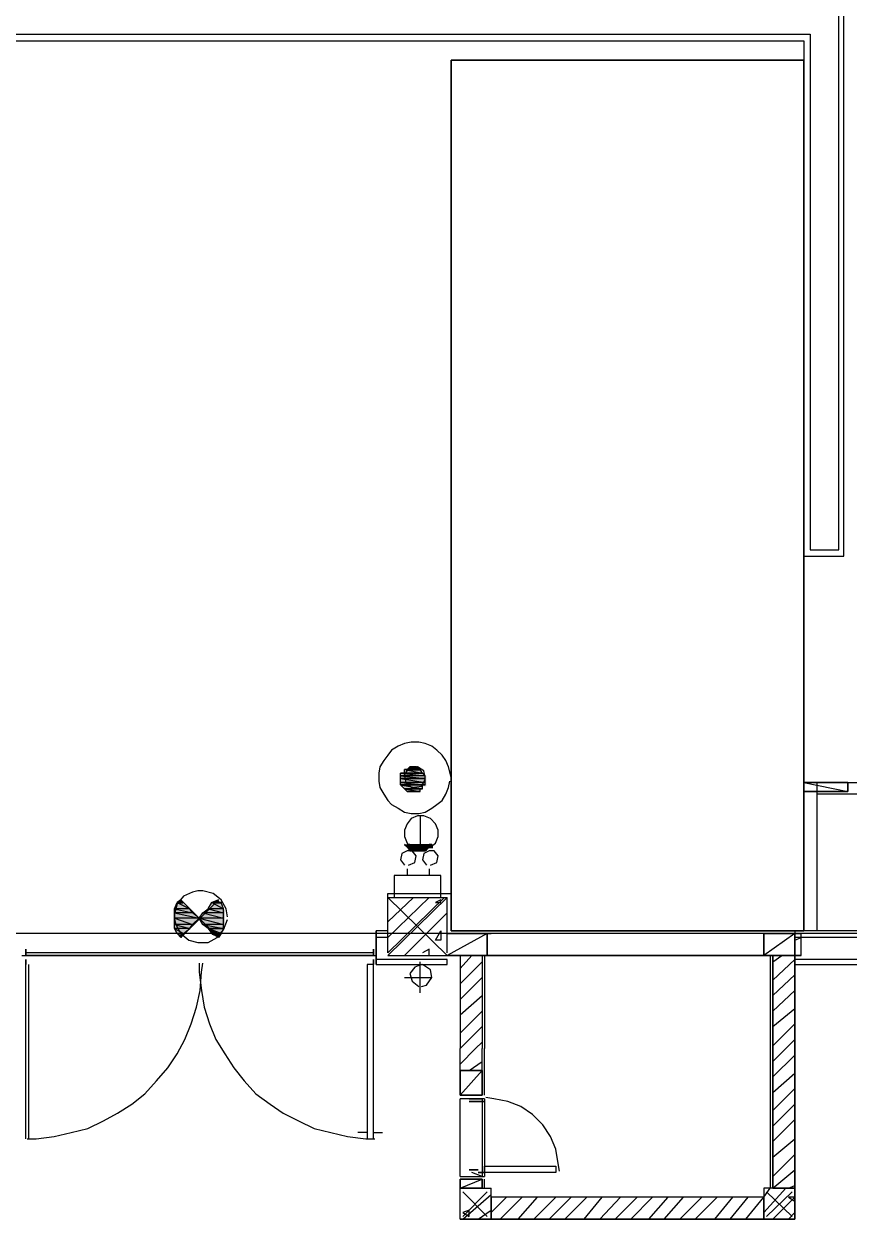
# Model space of a CAD drawing. Header units: millimetres. Extents: x 5 to 415, y 48 to 251.
# Drawn here: x 244.15 to 255.41, y 67.79 to 84.1 of the extents above; entities that cross this region are included whole.
import ezdxf

# ---------------------------------------------------------------- set-up
doc = ezdxf.new("R2010")
doc.units = ezdxf.units.MM
doc.layers.add('H', color=7, linetype='Continuous')
doc.layers.add('P', color=7, linetype='Continuous')

msp = doc.modelspace()

# ---------------------------------------------------------------- hatches: boundary and pattern name
at = {"layer": 'H', "linetype": 'Continuous'}
for points in [[(249.379, 73.907), (249.432, 73.96), (249.502, 73.96), (249.555, 73.907), (249.379, 73.907)], [(249.29, 73.836), (249.29, 73.872), (249.59, 73.872), (249.643, 73.836), (249.29, 73.836)], [(249.29, 73.783), (249.29, 73.836), (249.643, 73.836), (249.643, 73.783), (249.29, 73.783)], [(249.29, 73.748), (249.29, 73.783), (249.643, 73.783), (249.643, 73.748), (249.29, 73.748)], [(249.343, 73.872), (249.343, 73.907), (249.555, 73.907), (249.59, 73.872), (249.343, 73.872)], [(249.29, 73.695), (249.29, 73.748), (249.643, 73.748), (249.643, 73.695), (249.29, 73.695)], [(249.343, 73.66), (249.29, 73.695), (249.59, 73.695), (249.59, 73.66), (249.343, 73.66)], [(249.379, 73.625), (249.343, 73.66), (249.555, 73.66), (249.555, 73.625), (249.379, 73.625)], [(249.432, 72.813), (249.343, 72.902), (249.432, 72.902), (249.432, 72.813)], [(249.432, 72.813), (249.432, 72.902), (249.467, 72.902), (249.467, 72.813), (249.432, 72.813)], [(249.467, 72.813), (249.467, 72.902), (249.502, 72.902), (249.502, 72.813), (249.467, 72.813)], [(249.502, 72.813), (249.502, 72.902), (249.555, 72.902), (249.555, 72.813), (249.502, 72.813)], [(249.555, 72.813), (249.555, 72.902), (249.59, 72.902), (249.59, 72.813), (249.555, 72.813)], [(249.59, 72.813), (249.59, 72.902), (249.643, 72.902), (249.643, 72.813), (249.59, 72.813)], [(249.643, 72.813), (249.643, 72.902), (249.678, 72.902), (249.678, 72.849), (249.643, 72.813)], [(249.678, 72.849), (249.678, 72.902), (249.731, 72.902), (249.731, 72.849), (249.678, 72.849)], [(246.257, 72.09), (246.292, 72.143), (246.327, 72.09), (246.257, 72.09)], [(246.715, 72.09), (246.803, 72.143), (246.839, 72.09), (246.715, 72.09)], [(246.204, 72.002), (246.257, 72.09), (246.327, 72.09), (246.415, 72.002), (246.204, 72.002)], [(246.204, 71.967), (246.204, 72.002), (246.415, 72.002), (246.468, 71.967), (246.204, 71.967)], [(246.204, 71.878), (246.204, 71.967), (246.468, 71.967), (246.556, 71.878), (246.204, 71.878)], [(246.556, 71.878), (246.592, 71.967), (246.892, 71.967), (246.892, 71.878), (246.556, 71.878)], [(246.592, 71.967), (246.68, 72.002), (246.892, 72.002), (246.892, 71.967), (246.592, 71.967)], [(246.68, 72.002), (246.715, 72.09), (246.839, 72.09), (246.892, 72.002), (246.68, 72.002)], [(246.204, 71.79), (246.204, 71.878), (246.556, 71.878), (246.468, 71.79), (246.204, 71.79)], [(246.592, 71.79), (246.556, 71.878), (246.892, 71.878), (246.892, 71.79), (246.592, 71.79)], [(246.204, 71.755), (246.204, 71.79), (246.468, 71.79), (246.415, 71.755), (246.204, 71.755)], [(246.257, 71.667), (246.204, 71.755), (246.415, 71.755), (246.327, 71.667), (246.257, 71.667)], [(246.292, 71.632), (246.257, 71.667), (246.327, 71.667), (246.292, 71.632)], [(246.68, 71.755), (246.592, 71.79), (246.892, 71.79), (246.892, 71.755), (246.68, 71.755)], [(246.803, 71.632), (246.715, 71.667), (246.68, 71.755), (246.839, 71.667), (246.803, 71.632)], [(246.839, 71.667), (246.68, 71.755), (246.892, 71.755), (246.839, 71.667)]]:
    msp.add_hatch(color=256, dxfattribs=at).paths.add_polyline_path(points)

# ---------------------------------------------------------------- linework, layer by layer
at = {"layer": 'P'}
for points in [[(255.341, 76.835), (255.341, 84.878)], [(255.341, 76.835), (255.341, 84.878)], [(255.341, 76.835), (255.341, 84.878)], [(255.27, 76.923), (255.27, 84.808)], [(243.664, 83.961), (254.882, 83.961)], [(243.752, 83.873), (254.794, 83.873)], [(243.752, 83.873), (254.794, 83.873)], [(243.752, 83.873), (254.794, 83.873)], [(254.794, 83.873), (254.794, 83.608)], [(254.794, 83.873), (254.794, 76.835)], [(254.794, 83.873), (254.794, 76.835)], [(254.882, 83.961), (254.882, 76.923)], [(254.794, 83.608), (249.978, 83.608)], [(249.978, 83.608), (249.978, 71.72)], [(249.978, 71.72), (249.978, 83.608)], [(249.978, 83.608), (254.794, 83.608)], [(249.978, 71.72), (249.978, 83.608)], [(249.978, 83.608), (254.794, 83.608)], [(254.794, 83.608), (249.978, 83.608)], [(249.978, 83.608), (249.978, 71.72)], [(254.794, 83.608), (249.978, 83.608)], [(249.978, 83.608), (249.978, 71.72)], [(254.794, 83.608), (254.794, 76.835)], [(254.794, 83.608), (254.794, 71.72)], [(254.794, 83.608), (254.794, 71.72)], [(254.794, 71.72), (254.794, 83.608)], [(254.794, 71.72), (254.794, 83.608)], [(254.882, 76.923), (255.27, 76.923)], [(254.794, 73.748), (254.794, 76.835)], [(254.794, 76.835), (255.341, 76.835)], [(254.794, 76.835), (255.341, 76.835)], [(254.794, 76.835), (255.341, 76.835)], [(249.255, 74.242), (249.167, 74.189)], [(249.343, 74.277), (249.255, 74.242)], [(249.432, 74.295), (249.343, 74.277)], [(249.537, 74.295), (249.432, 74.295)], [(249.626, 74.277), (249.537, 74.295)], [(249.714, 74.242), (249.626, 74.277)], [(249.784, 74.189), (249.714, 74.242)], [(249.114, 74.119), (249.061, 74.048)], [(249.167, 74.189), (249.114, 74.119)], [(249.855, 74.119), (249.784, 74.189)], [(249.908, 74.048), (249.855, 74.119)], [(249.008, 73.96), (248.991, 73.872)], [(249.061, 74.048), (249.008, 73.96)], [(249.396, 73.942), (249.343, 73.854)], [(249.379, 73.925), (249.343, 73.925)], [(249.343, 73.925), (249.555, 73.925)], [(249.555, 73.925), (249.343, 73.925)], [(249.343, 73.925), (249.59, 73.872)], [(249.343, 73.925), (249.59, 73.872)], [(249.343, 73.872), (249.343, 73.925)], [(249.379, 73.925), (249.414, 73.96)], [(249.555, 73.925), (249.379, 73.925)], [(249.555, 73.925), (249.379, 73.925)], [(249.379, 73.925), (249.555, 73.925)], [(249.555, 73.925), (249.379, 73.925)], [(249.52, 73.96), (249.396, 73.942)], [(249.467, 73.96), (249.414, 73.96)], [(249.414, 73.96), (249.467, 73.96)], [(249.502, 73.96), (249.414, 73.96)], [(249.414, 73.96), (249.555, 73.925)], [(249.414, 73.96), (249.555, 73.925)], [(249.502, 73.96), (249.502, 73.96)], [(249.502, 73.96), (249.502, 73.96)], [(249.555, 73.925), (249.502, 73.96)], [(249.608, 73.907), (249.52, 73.96)], [(249.555, 73.925), (249.555, 73.925)], [(249.59, 73.872), (249.555, 73.925)], [(249.943, 73.96), (249.908, 74.048)], [(249.978, 73.819), (249.943, 73.96)], [(248.991, 73.872), (248.991, 73.766)], [(248.991, 73.766), (249.008, 73.678)], [(249.343, 73.872), (249.29, 73.872)], [(249.29, 73.872), (249.59, 73.872)], [(249.59, 73.872), (249.29, 73.872)], [(249.29, 73.872), (249.626, 73.836)], [(249.29, 73.872), (249.626, 73.836)], [(249.29, 73.836), (249.29, 73.872)], [(249.626, 73.836), (249.29, 73.836)], [(249.626, 73.836), (249.29, 73.836)], [(249.29, 73.836), (249.626, 73.801)], [(249.29, 73.836), (249.626, 73.801)], [(249.29, 73.801), (249.29, 73.836)], [(249.626, 73.801), (249.29, 73.801)], [(249.626, 73.801), (249.29, 73.801)], [(249.29, 73.801), (249.626, 73.801)], [(249.29, 73.801), (249.626, 73.801)], [(249.626, 73.801), (249.29, 73.801)], [(249.626, 73.801), (249.29, 73.801)], [(249.29, 73.801), (249.626, 73.748)], [(249.29, 73.801), (249.626, 73.748)], [(249.29, 73.748), (249.29, 73.801)], [(249.59, 73.872), (249.343, 73.872)], [(249.59, 73.872), (249.343, 73.872)], [(249.343, 73.872), (249.59, 73.872)], [(249.59, 73.872), (249.343, 73.872)], [(249.343, 73.854), (249.361, 73.731)], [(249.573, 73.695), (249.626, 73.783)], [(249.59, 73.872), (249.59, 73.872)], [(249.626, 73.836), (249.59, 73.872)], [(249.626, 73.819), (249.608, 73.907)], [(249.626, 73.801), (249.626, 73.836)], [(249.626, 73.801), (249.626, 73.801)], [(249.626, 73.801), (249.626, 73.801)], [(249.626, 73.748), (249.626, 73.801)], [(249.943, 73.678), (249.961, 73.766)], [(249.008, 73.678), (249.061, 73.589)], [(249.061, 73.589), (249.114, 73.501)], [(249.626, 73.748), (249.29, 73.748)], [(249.626, 73.748), (249.29, 73.748)], [(249.29, 73.748), (249.626, 73.713)], [(249.29, 73.748), (249.626, 73.713)], [(249.29, 73.713), (249.29, 73.748)], [(249.626, 73.713), (249.29, 73.713)], [(249.59, 73.713), (249.29, 73.713)], [(249.29, 73.713), (249.59, 73.713)], [(249.59, 73.713), (249.29, 73.713)], [(249.29, 73.713), (249.626, 73.713)], [(249.59, 73.713), (249.29, 73.713)], [(249.29, 73.713), (249.59, 73.66)], [(249.29, 73.713), (249.59, 73.66)], [(249.343, 73.66), (249.29, 73.713)], [(249.59, 73.66), (249.343, 73.66)], [(249.555, 73.66), (249.343, 73.66)], [(249.343, 73.66), (249.555, 73.66)], [(249.555, 73.66), (249.343, 73.66)], [(249.343, 73.66), (249.59, 73.66)], [(249.555, 73.66), (249.343, 73.66)], [(249.343, 73.66), (249.555, 73.625)], [(249.343, 73.66), (249.555, 73.625)], [(249.379, 73.625), (249.343, 73.66)], [(249.361, 73.731), (249.449, 73.678)], [(249.555, 73.625), (249.379, 73.625)], [(249.555, 73.625), (249.379, 73.625)], [(249.379, 73.625), (249.502, 73.625)], [(249.379, 73.625), (249.502, 73.625)], [(249.414, 73.625), (249.379, 73.625)], [(249.502, 73.625), (249.414, 73.625)], [(249.467, 73.625), (249.414, 73.625)], [(249.414, 73.625), (249.467, 73.625)], [(249.449, 73.678), (249.573, 73.695)], [(249.467, 73.625), (249.502, 73.625)], [(249.502, 73.625), (249.467, 73.625)], [(249.502, 73.625), (249.555, 73.625)], [(249.59, 73.66), (249.555, 73.66)], [(249.555, 73.625), (249.555, 73.66)], [(249.626, 73.713), (249.59, 73.713)], [(249.59, 73.66), (249.59, 73.713)], [(249.626, 73.713), (249.626, 73.748)], [(249.855, 73.501), (249.908, 73.589)], [(249.908, 73.589), (249.943, 73.678)], [(254.794, 71.72), (254.794, 73.748)], [(254.794, 73.748), (262.872, 73.748)], [(254.794, 73.748), (255.393, 73.748)], [(254.794, 73.625), (254.794, 73.748)], [(254.794, 73.748), (255.393, 73.625)], [(255.393, 73.748), (254.794, 73.748)], [(254.794, 73.748), (254.794, 73.625)], [(254.794, 73.748), (255.393, 73.748)], [(254.794, 73.625), (254.794, 73.748)], [(255.393, 73.625), (254.794, 73.625)], [(254.794, 73.625), (255.393, 73.625)], [(255.393, 73.625), (254.794, 73.625)], [(254.97, 73.748), (254.97, 71.72)], [(262.802, 73.589), (254.97, 73.589)], [(255.393, 73.748), (255.393, 73.625)], [(255.393, 73.625), (255.393, 73.748)], [(255.393, 73.625), (255.393, 73.748)], [(249.114, 73.501), (249.167, 73.448)], [(249.167, 73.448), (249.255, 73.395)], [(249.714, 73.395), (249.784, 73.448)], [(249.784, 73.448), (249.855, 73.501)], [(249.255, 73.395), (249.343, 73.343)], [(249.343, 73.343), (249.432, 73.325)], [(249.432, 73.325), (249.537, 73.325)], [(249.52, 73.29), (249.432, 73.254)], [(249.52, 73.29), (249.432, 73.254)], [(249.608, 73.29), (249.52, 73.29)], [(249.608, 73.29), (249.52, 73.29)], [(249.537, 73.325), (249.626, 73.343)], [(249.555, 73.29), (249.555, 72.813)], [(249.696, 73.254), (249.608, 73.29)], [(249.696, 73.254), (249.608, 73.29)], [(249.626, 73.343), (249.714, 73.395)], [(249.379, 73.184), (249.343, 73.096)], [(249.379, 73.184), (249.343, 73.096)], [(249.432, 73.254), (249.379, 73.184)], [(249.432, 73.254), (249.379, 73.184)], [(249.767, 73.184), (249.696, 73.254)], [(249.767, 73.184), (249.696, 73.254)], [(249.802, 73.096), (249.767, 73.184)], [(249.802, 73.096), (249.767, 73.184)], [(249.343, 73.096), (249.343, 73.007)], [(249.343, 73.096), (249.343, 73.007)], [(249.343, 73.007), (249.379, 72.919)], [(249.343, 73.007), (249.379, 72.919)], [(249.767, 72.919), (249.802, 73.007)], [(249.767, 72.919), (249.802, 73.007)], [(249.802, 73.007), (249.802, 73.096)], [(249.802, 73.007), (249.802, 73.096)], [(249.308, 72.778), (249.29, 72.69)], [(249.379, 72.813), (249.308, 72.778)], [(249.379, 72.866), (249.343, 72.902)], [(249.343, 72.902), (249.379, 72.866)], [(249.379, 72.919), (249.432, 72.866)], [(249.379, 72.919), (249.432, 72.866)], [(249.414, 72.902), (249.379, 72.866)], [(249.414, 72.902), (249.379, 72.902)], [(249.379, 72.902), (249.414, 72.902)], [(249.379, 72.902), (249.379, 72.866)], [(249.379, 72.866), (249.379, 72.902)], [(249.379, 72.866), (249.379, 72.902)], [(249.379, 72.902), (249.379, 72.866)], [(249.379, 72.866), (249.414, 72.813)], [(249.449, 72.813), (249.379, 72.813)], [(249.467, 72.902), (249.414, 72.813)], [(249.467, 72.902), (249.414, 72.813)], [(249.414, 72.813), (249.414, 72.902)], [(249.414, 72.902), (249.467, 72.902)], [(249.414, 72.813), (249.414, 72.902)], [(249.414, 72.813), (249.467, 72.813)], [(249.432, 72.866), (249.52, 72.831)], [(249.432, 72.866), (249.52, 72.831)], [(249.502, 72.743), (249.449, 72.813)], [(249.502, 72.902), (249.467, 72.813)], [(249.502, 72.902), (249.467, 72.813)], [(249.467, 72.813), (249.467, 72.902)], [(249.467, 72.902), (249.502, 72.902)], [(249.467, 72.813), (249.467, 72.902)], [(249.467, 72.813), (249.502, 72.813)], [(249.555, 72.902), (249.502, 72.813)], [(249.555, 72.902), (249.502, 72.813)], [(249.502, 72.813), (249.502, 72.902)], [(249.502, 72.902), (249.555, 72.902)], [(249.502, 72.813), (249.502, 72.902)], [(249.502, 72.813), (249.555, 72.813)], [(249.59, 72.902), (249.555, 72.813)], [(249.59, 72.902), (249.555, 72.813)], [(249.555, 72.813), (249.555, 72.902)], [(249.555, 72.902), (249.59, 72.902)], [(249.555, 72.813), (249.555, 72.902)], [(249.555, 72.813), (249.59, 72.813)], [(249.573, 72.813), (249.696, 72.866)], [(249.573, 72.813), (249.696, 72.866)], [(249.626, 72.902), (249.59, 72.813)], [(249.626, 72.902), (249.59, 72.813)], [(249.59, 72.813), (249.59, 72.902)], [(249.59, 72.902), (249.626, 72.902)], [(249.59, 72.813), (249.59, 72.902)], [(249.59, 72.813), (249.626, 72.813)], [(249.608, 72.778), (249.59, 72.69)], [(249.678, 72.813), (249.608, 72.778)], [(249.678, 72.902), (249.626, 72.813)], [(249.626, 72.813), (249.626, 72.902)], [(249.626, 72.902), (249.678, 72.902)], [(249.626, 72.813), (249.626, 72.902)], [(249.678, 72.866), (249.626, 72.813)], [(249.626, 72.813), (249.678, 72.866)], [(249.714, 72.902), (249.678, 72.902)], [(249.678, 72.902), (249.714, 72.902)], [(249.714, 72.866), (249.678, 72.866)], [(249.678, 72.866), (249.714, 72.866)], [(249.749, 72.813), (249.678, 72.813)], [(249.696, 72.866), (249.767, 72.919)], [(249.696, 72.866), (249.767, 72.919)], [(249.714, 72.902), (249.714, 72.902)], [(249.714, 72.902), (249.714, 72.902)], [(249.714, 72.902), (249.714, 72.866)], [(249.714, 72.866), (249.714, 72.902)], [(249.714, 72.866), (249.714, 72.902)], [(249.714, 72.902), (249.714, 72.866)], [(249.802, 72.743), (249.749, 72.813)], [(249.29, 72.69), (249.343, 72.619)], [(249.396, 72.619), (249.484, 72.655)], [(249.484, 72.655), (249.502, 72.743)], [(249.59, 72.69), (249.643, 72.619)], [(249.696, 72.619), (249.784, 72.655)], [(249.784, 72.655), (249.802, 72.743)], [(249.837, 72.478), (249.202, 72.478)], [(249.202, 72.478), (249.202, 72.178)], [(249.379, 72.566), (249.379, 72.478)], [(249.678, 72.566), (249.678, 72.478)], [(249.837, 72.178), (249.837, 72.478)], [(246.327, 72.196), (246.239, 72.09)], [(246.292, 72.143), (246.239, 72.108)], [(246.239, 72.108), (246.292, 72.143)], [(246.803, 71.632), (246.292, 72.143)], [(246.292, 71.632), (246.803, 72.143)], [(246.451, 72.249), (246.327, 72.196)], [(246.521, 72.267), (246.451, 72.249)], [(246.592, 72.267), (246.521, 72.267)], [(246.733, 72.231), (246.592, 72.267)], [(246.803, 72.143), (246.715, 72.108)], [(246.715, 72.108), (246.803, 72.143)], [(246.839, 72.143), (246.733, 72.231)], [(246.909, 72.02), (246.839, 72.143)], [(249.114, 71.72), (249.114, 72.231)], [(249.114, 72.231), (249.978, 72.231)], [(249.114, 71.843), (249.467, 72.178)], [(249.114, 71.632), (249.678, 72.178)], [(249.114, 71.42), (249.89, 72.178)], [(249.114, 72.178), (249.925, 72.178)], [(249.114, 71.42), (249.114, 72.178)], [(249.925, 72.178), (249.114, 71.385)], [(249.114, 72.178), (249.925, 71.385)], [(249.202, 72.178), (249.837, 72.178)], [(249.837, 72.143), (249.767, 72.108)], [(249.925, 71.42), (249.925, 72.178)], [(249.978, 72.231), (249.978, 71.72)], [(246.204, 72.02), (246.239, 72.108)], [(246.239, 72.09), (246.204, 71.949)], [(246.415, 72.02), (246.204, 72.02)], [(246.415, 72.02), (246.204, 72.02)], [(246.204, 72.02), (246.451, 71.967)], [(246.204, 72.02), (246.451, 71.967)], [(246.204, 71.967), (246.204, 72.02)], [(246.451, 71.967), (246.204, 71.967)], [(246.451, 71.967), (246.204, 71.967)], [(246.204, 71.967), (246.539, 71.896)], [(246.204, 71.967), (246.539, 71.896)], [(246.204, 71.896), (246.204, 71.967)], [(246.327, 72.108), (246.239, 72.108)], [(246.239, 72.108), (246.415, 72.02)], [(246.239, 72.108), (246.415, 72.02)], [(246.415, 72.02), (246.327, 72.108)], [(246.451, 71.967), (246.415, 72.02)], [(246.539, 71.896), (246.451, 71.967)], [(246.539, 71.896), (246.592, 71.967)], [(246.592, 71.967), (246.662, 72.02)], [(246.874, 71.967), (246.592, 71.967)], [(246.874, 71.967), (246.592, 71.967)], [(246.592, 71.967), (246.874, 71.896)], [(246.592, 71.967), (246.874, 71.896)], [(246.662, 72.02), (246.715, 72.108)], [(246.874, 72.02), (246.662, 72.02)], [(246.874, 72.02), (246.662, 72.02)], [(246.662, 72.02), (246.874, 71.967)], [(246.662, 72.02), (246.874, 71.967)], [(246.839, 72.108), (246.715, 72.108)], [(246.715, 72.108), (246.874, 72.02)], [(246.715, 72.108), (246.874, 72.02)], [(246.874, 72.02), (246.839, 72.108)], [(246.874, 71.967), (246.874, 72.02)], [(246.874, 71.896), (246.874, 71.967)], [(246.927, 71.914), (246.909, 72.02)], [(249.343, 71.385), (249.925, 71.967)], [(249.767, 72.108), (249.837, 72.108)], [(246.204, 71.949), (246.204, 71.878)], [(246.539, 71.896), (246.204, 71.896)], [(246.539, 71.896), (246.204, 71.896)], [(246.204, 71.896), (246.451, 71.808)], [(246.204, 71.896), (246.451, 71.808)], [(246.204, 71.808), (246.204, 71.896)], [(246.204, 71.878), (246.221, 71.808)], [(246.451, 71.808), (246.204, 71.808)], [(246.451, 71.808), (246.204, 71.808)], [(246.204, 71.808), (246.415, 71.755)], [(246.204, 71.808), (246.415, 71.755)], [(246.204, 71.755), (246.204, 71.808)], [(246.221, 71.808), (246.292, 71.684)], [(246.415, 71.755), (246.451, 71.808)], [(246.451, 71.808), (246.539, 71.896)], [(246.874, 71.896), (246.539, 71.896)], [(246.874, 71.896), (246.539, 71.896)], [(246.539, 71.896), (246.874, 71.808)], [(246.539, 71.896), (246.874, 71.808)], [(246.592, 71.808), (246.539, 71.896)], [(246.874, 71.808), (246.592, 71.808)], [(246.874, 71.808), (246.592, 71.808)], [(246.592, 71.808), (246.874, 71.755)], [(246.592, 71.808), (246.874, 71.755)], [(246.662, 71.755), (246.592, 71.808)], [(246.874, 71.808), (246.874, 71.896)], [(246.874, 71.737), (246.927, 71.878)], [(246.874, 71.755), (246.874, 71.808)], [(393.982, 71.684), (38.858, 71.684)], [(246.415, 71.755), (246.204, 71.755)], [(246.415, 71.755), (246.204, 71.755)], [(246.204, 71.755), (246.327, 71.684)], [(246.204, 71.755), (246.327, 71.684)], [(246.239, 71.684), (246.204, 71.755)], [(246.239, 71.684), (246.327, 71.684)], [(246.292, 71.632), (246.239, 71.684)], [(246.327, 71.684), (246.239, 71.684)], [(246.292, 71.684), (246.398, 71.596)], [(246.327, 71.684), (246.292, 71.632)], [(246.327, 71.684), (246.415, 71.755)], [(246.874, 71.755), (246.662, 71.755)], [(246.662, 71.755), (246.715, 71.684)], [(246.839, 71.684), (246.662, 71.755)], [(246.662, 71.755), (246.874, 71.755)], [(246.839, 71.684), (246.662, 71.755)], [(246.662, 71.561), (246.786, 71.632)], [(246.715, 71.684), (246.839, 71.684)], [(246.715, 71.684), (246.839, 71.684)], [(246.803, 71.632), (246.715, 71.684)], [(246.786, 71.632), (246.874, 71.737)], [(246.839, 71.684), (246.803, 71.632)], [(246.874, 71.755), (246.839, 71.684)], [(248.955, 71.72), (248.955, 71.261)], [(248.955, 71.261), (248.955, 71.72)], [(248.955, 71.72), (248.955, 71.261)], [(248.955, 71.72), (248.955, 71.261)], [(248.955, 71.261), (248.955, 71.72)], [(248.955, 71.261), (248.955, 71.72)], [(249.114, 71.72), (248.955, 71.72)], [(249.114, 71.632), (248.955, 71.632)], [(249.767, 71.596), (249.837, 71.72)], [(249.837, 71.72), (249.837, 71.596)], [(249.925, 71.684), (250.525, 71.684)], [(250.472, 71.684), (249.925, 71.385)], [(249.925, 71.684), (250.472, 71.684)], [(250.472, 71.684), (249.925, 71.684)], [(250.525, 71.72), (249.978, 71.72)], [(254.794, 71.72), (249.978, 71.72)], [(254.794, 71.72), (249.978, 71.72)], [(249.978, 71.72), (254.794, 71.72)], [(249.978, 71.72), (254.794, 71.72)], [(250.472, 71.684), (250.472, 71.385)], [(250.472, 71.385), (250.472, 71.684)], [(250.525, 71.72), (254.247, 71.72)], [(254.247, 71.684), (250.525, 71.684)], [(254.758, 71.72), (254.247, 71.72)], [(254.247, 71.684), (254.758, 71.684)], [(254.67, 71.684), (254.247, 71.385)], [(254.247, 71.385), (254.247, 71.684)], [(254.247, 71.684), (254.67, 71.684)], [(254.67, 71.684), (254.247, 71.684)], [(254.247, 71.684), (254.247, 71.385)], [(262.29, 71.72), (254.67, 71.72)], [(254.67, 71.72), (254.67, 71.332)], [(254.67, 71.684), (254.67, 71.385)], [(254.67, 71.385), (254.67, 71.684)], [(254.758, 71.684), (254.67, 71.684)], [(254.67, 71.684), (254.67, 71.385)], [(262.29, 71.632), (254.67, 71.632)], [(254.67, 71.596), (254.758, 71.632)], [(254.758, 71.385), (254.758, 71.684)], [(244.175, 71.473), (244.175, 71.385)], [(244.175, 71.385), (244.175, 71.473)], [(246.398, 71.596), (246.521, 71.561)], [(246.521, 71.561), (246.592, 71.561)], [(246.592, 71.561), (246.662, 71.561)], [(248.92, 71.473), (248.92, 71.385)], [(248.92, 71.385), (248.92, 71.473)], [(248.955, 71.473), (248.955, 71.296)], [(248.955, 71.296), (248.955, 71.473)], [(249.678, 71.473), (249.59, 71.42)], [(249.678, 71.385), (249.678, 71.473)], [(249.837, 71.596), (249.767, 71.596)], [(244.122, 71.385), (248.955, 71.385)], [(248.92, 71.42), (244.175, 71.42)], [(248.92, 71.385), (244.175, 71.385)], [(244.175, 71.261), (244.175, 71.332)], [(244.175, 71.332), (244.175, 71.261)], [(248.92, 71.261), (248.92, 71.332)], [(248.92, 71.332), (248.92, 71.261)], [(249.925, 71.332), (248.955, 71.332)], [(249.114, 71.385), (249.925, 71.385)], [(249.925, 71.385), (250.525, 71.385)], [(250.525, 71.385), (249.925, 71.385)], [(250.472, 71.385), (249.925, 71.385)], [(249.925, 71.385), (250.472, 71.385)], [(249.925, 71.261), (249.925, 71.332)], [(250.102, 71.385), (250.102, 70.115)], [(250.102, 71.385), (250.102, 70.115)], [(250.102, 71.208), (250.261, 71.385)], [(250.102, 71.385), (250.402, 71.385)], [(250.102, 71.385), (250.102, 70.115)], [(250.402, 71.385), (250.402, 70.115)], [(250.402, 71.385), (250.402, 70.115)], [(250.437, 71.385), (250.437, 70.115)], [(254.247, 71.385), (250.525, 71.385)], [(250.525, 71.385), (254.247, 71.385)], [(254.758, 71.385), (254.247, 71.385)], [(254.247, 71.385), (254.758, 71.385)], [(254.67, 71.385), (254.247, 71.385)], [(254.247, 71.385), (254.67, 71.385)], [(254.335, 71.385), (254.335, 68.21)], [(254.37, 68.21), (254.37, 71.385)], [(254.37, 71.296), (254.494, 71.385)], [(254.37, 71.385), (254.37, 68.21)], [(254.67, 71.385), (254.37, 71.385)], [(254.37, 71.049), (254.67, 71.332)], [(254.67, 71.385), (254.67, 67.786)], [(254.67, 67.786), (254.67, 71.385)], [(254.67, 68.21), (254.67, 71.385)], [(254.67, 71.385), (254.758, 71.385)], [(254.67, 71.332), (254.67, 71.261)], [(263.26, 71.332), (254.67, 71.332)], [(244.175, 68.88), (244.175, 71.261)], [(244.21, 71.261), (244.21, 68.88)], [(246.539, 71.279), (246.539, 71.155)], [(246.539, 71.155), (246.574, 70.908)], [(246.556, 70.908), (246.574, 71.155)], [(246.574, 71.155), (246.592, 71.279)], [(248.832, 71.261), (248.832, 68.88)], [(248.92, 71.261), (248.832, 71.261)], [(248.92, 68.88), (248.92, 71.261)], [(248.955, 71.261), (249.925, 71.261)], [(249.484, 71.226), (249.414, 71.138)], [(249.573, 71.261), (249.484, 71.226)], [(249.555, 70.873), (249.555, 71.296)], [(249.696, 71.191), (249.59, 71.261)], [(249.714, 71.085), (249.696, 71.191)], [(250.102, 70.997), (250.402, 71.296)], [(254.67, 71.261), (263.26, 71.261)], [(249.343, 71.085), (249.714, 71.085)], [(249.414, 71.138), (249.449, 71.032)], [(249.449, 71.032), (249.537, 70.961)], [(249.573, 70.961), (249.643, 70.979)], [(249.643, 70.979), (249.714, 71.085)], [(250.102, 70.785), (250.402, 71.085)], [(254.37, 70.838), (254.67, 71.12)], [(246.503, 70.679), (246.556, 70.908)], [(246.574, 70.908), (246.609, 70.679)], [(250.102, 70.573), (250.402, 70.838)], [(254.37, 70.626), (254.67, 70.908)], [(246.433, 70.45), (246.503, 70.679)], [(246.609, 70.679), (246.68, 70.45)], [(254.37, 70.414), (254.67, 70.661)], [(250.102, 70.326), (250.402, 70.626)], [(246.345, 70.238), (246.433, 70.45)], [(246.68, 70.45), (246.768, 70.238)], [(250.102, 70.115), (250.402, 70.414)], [(254.37, 70.15), (254.67, 70.45)], [(246.239, 70.044), (246.345, 70.238)], [(246.768, 70.238), (246.892, 70.044)], [(250.313, 70.115), (250.402, 70.203)], [(254.37, 69.938), (254.67, 70.238)], [(246.115, 69.85), (246.239, 70.044)], [(246.892, 70.044), (247.015, 69.85)], [(250.102, 69.48), (250.102, 70.115)], [(250.102, 69.815), (250.102, 70.115)], [(250.102, 69.903), (250.313, 70.115)], [(250.102, 69.815), (250.102, 70.115)], [(250.402, 69.815), (250.402, 70.115)], [(250.402, 69.815), (250.402, 70.115)], [(250.437, 69.48), (250.437, 70.115)], [(254.37, 69.727), (254.67, 70.026)], [(245.957, 69.674), (246.115, 69.85)], [(247.015, 69.85), (247.156, 69.674)], [(250.225, 69.815), (250.402, 69.938)], [(245.798, 69.497), (245.957, 69.674)], [(247.156, 69.674), (247.315, 69.497)], [(250.102, 69.815), (250.402, 69.815)], [(250.102, 69.48), (250.102, 69.815)], [(250.102, 69.48), (250.402, 69.815)], [(250.402, 69.815), (250.102, 69.815)], [(250.102, 69.815), (250.102, 69.48)], [(250.102, 69.815), (250.402, 69.815)], [(250.102, 69.48), (250.102, 69.815)], [(250.402, 69.815), (250.402, 69.48)], [(250.402, 69.48), (250.402, 69.815)], [(250.402, 69.815), (250.402, 69.48)], [(254.37, 69.515), (254.67, 69.779)], [(254.37, 69.268), (254.67, 69.568)], [(245.428, 69.233), (245.622, 69.356)], [(245.622, 69.356), (245.798, 69.497)], [(247.315, 69.497), (247.509, 69.356)], [(247.509, 69.356), (247.685, 69.233)], [(250.402, 69.48), (250.102, 69.48)], [(250.102, 69.48), (250.402, 69.48)], [(250.102, 69.48), (250.402, 69.48)], [(250.102, 68.368), (250.102, 69.427)], [(250.102, 68.368), (250.102, 69.427)], [(250.102, 68.368), (250.102, 69.427)], [(250.437, 69.427), (250.102, 69.427)], [(250.225, 69.427), (250.402, 69.427)], [(250.349, 69.391), (250.225, 69.391)], [(250.225, 69.391), (250.349, 69.391)], [(250.402, 69.427), (250.261, 69.427)], [(250.437, 69.391), (250.349, 69.391)], [(250.349, 69.391), (250.437, 69.391)], [(250.402, 69.427), (250.402, 68.368)], [(250.402, 69.427), (250.402, 68.368)], [(250.437, 69.427), (250.437, 68.368)], [(250.56, 69.427), (250.455, 69.444)], [(250.754, 69.391), (250.56, 69.427)], [(250.931, 69.321), (250.754, 69.391)], [(254.37, 69.056), (254.67, 69.356)], [(245.233, 69.127), (245.428, 69.233)], [(247.685, 69.233), (247.897, 69.127)], [(251.09, 69.215), (250.931, 69.321)], [(251.231, 69.074), (251.09, 69.215)], [(244.793, 68.968), (245.022, 69.021)], [(245.022, 69.021), (245.233, 69.127)], [(247.897, 69.127), (248.109, 69.021)], [(248.109, 69.021), (248.338, 68.968)], [(251.337, 68.915), (251.231, 69.074)], [(254.37, 68.845), (254.67, 69.144)], [(244.193, 68.88), (244.316, 68.88)], [(244.316, 68.88), (244.563, 68.915)], [(244.563, 68.915), (244.793, 68.968)], [(248.338, 68.968), (248.567, 68.915)], [(248.567, 68.915), (248.814, 68.88)], [(248.832, 68.968), (248.708, 68.968)], [(248.814, 68.88), (248.938, 68.88)], [(248.832, 68.88), (248.92, 68.88)], [(248.92, 68.968), (249.043, 68.968)], [(251.407, 68.739), (251.337, 68.915)], [(254.37, 68.633), (254.67, 68.88)], [(251.442, 68.545), (251.407, 68.739)], [(251.46, 68.439), (251.442, 68.545)], [(254.37, 68.368), (254.67, 68.668)], [(250.102, 68.368), (250.437, 68.368)], [(250.349, 68.457), (250.225, 68.457)], [(250.225, 68.457), (250.349, 68.457)], [(250.225, 68.368), (250.402, 68.368)], [(250.402, 68.368), (250.261, 68.421)], [(250.437, 68.421), (250.349, 68.421)], [(250.349, 68.421), (250.437, 68.421)], [(250.437, 68.509), (251.407, 68.509)], [(250.437, 68.421), (250.437, 68.509)], [(251.407, 68.421), (250.437, 68.421)], [(251.407, 68.509), (251.407, 68.421)], [(254.37, 68.21), (254.67, 68.457)], [(250.102, 68.333), (250.102, 68.21)], [(250.102, 68.21), (250.102, 68.333)], [(250.102, 68.333), (250.402, 68.333)], [(250.102, 68.21), (250.402, 68.333)], [(250.402, 68.333), (250.102, 68.333)], [(250.102, 68.333), (250.102, 68.21)], [(250.402, 68.333), (250.102, 68.333)], [(250.102, 68.21), (250.102, 68.333)], [(250.102, 67.786), (250.102, 68.21)], [(250.102, 67.786), (250.102, 68.21)], [(250.102, 67.786), (250.102, 68.21)], [(250.402, 68.21), (250.102, 68.21)], [(250.102, 68.21), (250.402, 68.21)], [(250.402, 68.21), (250.102, 68.21)], [(250.402, 68.333), (250.402, 68.21)], [(250.402, 68.21), (250.402, 68.333)], [(250.402, 68.333), (250.402, 68.21)], [(250.402, 68.21), (250.525, 68.21)], [(250.437, 68.21), (250.437, 68.333)], [(250.525, 67.786), (250.525, 68.21)], [(254.247, 68.086), (254.335, 68.21)], [(254.247, 67.874), (254.547, 68.21)], [(254.67, 68.21), (254.247, 68.21)], [(254.247, 68.21), (254.247, 67.786)], [(254.37, 68.21), (254.67, 68.21)], [(254.582, 68.21), (254.67, 68.245)], [(254.67, 67.786), (254.67, 68.21)], [(250.137, 68.157), (250.472, 67.822)], [(250.472, 68.157), (250.137, 67.822)], [(250.137, 67.786), (250.525, 68.121)], [(250.525, 67.874), (250.737, 68.086)], [(254.247, 68.086), (250.525, 68.086)], [(250.525, 68.086), (250.525, 67.786)], [(250.649, 67.786), (250.948, 68.086)], [(250.896, 67.786), (251.16, 68.086)], [(251.107, 67.786), (251.407, 68.086)], [(251.319, 67.786), (251.619, 68.086)], [(251.531, 67.786), (251.83, 68.086)], [(251.795, 67.786), (252.042, 68.086)], [(252.007, 67.786), (252.289, 68.086)], [(252.218, 67.786), (252.518, 68.086)], [(252.43, 67.786), (252.73, 68.086)], [(252.677, 67.786), (252.942, 68.086)], [(252.889, 67.786), (253.153, 68.086)], [(253.1, 67.786), (253.4, 68.086)], [(253.312, 67.786), (253.612, 68.086)], [(253.577, 67.786), (253.824, 68.086)], [(253.788, 67.786), (254.035, 68.086)], [(254, 67.786), (254.247, 68.086)], [(254.247, 67.786), (254.247, 68.086)], [(254.282, 68.157), (254.635, 67.822)], [(254.635, 68.157), (254.282, 67.822)], [(254.37, 67.786), (254.67, 68.086)], [(254.67, 68.086), (254.582, 68.086)], [(254.582, 68.086), (254.67, 68.033)], [(250.225, 67.91), (250.137, 67.874)], [(250.225, 67.822), (250.225, 67.91)], [(250.349, 67.786), (250.525, 67.91)], [(250.525, 67.786), (250.102, 67.786)], [(254.67, 67.786), (250.102, 67.786)], [(250.102, 67.786), (254.67, 67.786)], [(250.137, 67.874), (250.225, 67.822)], [(250.525, 67.786), (254.247, 67.786)], [(254.247, 67.786), (254.67, 67.786)], [(254.582, 67.786), (254.67, 67.874)]]:
    msp.add_lwpolyline(points, dxfattribs=at)

doc.saveas('drawing.dxf')
